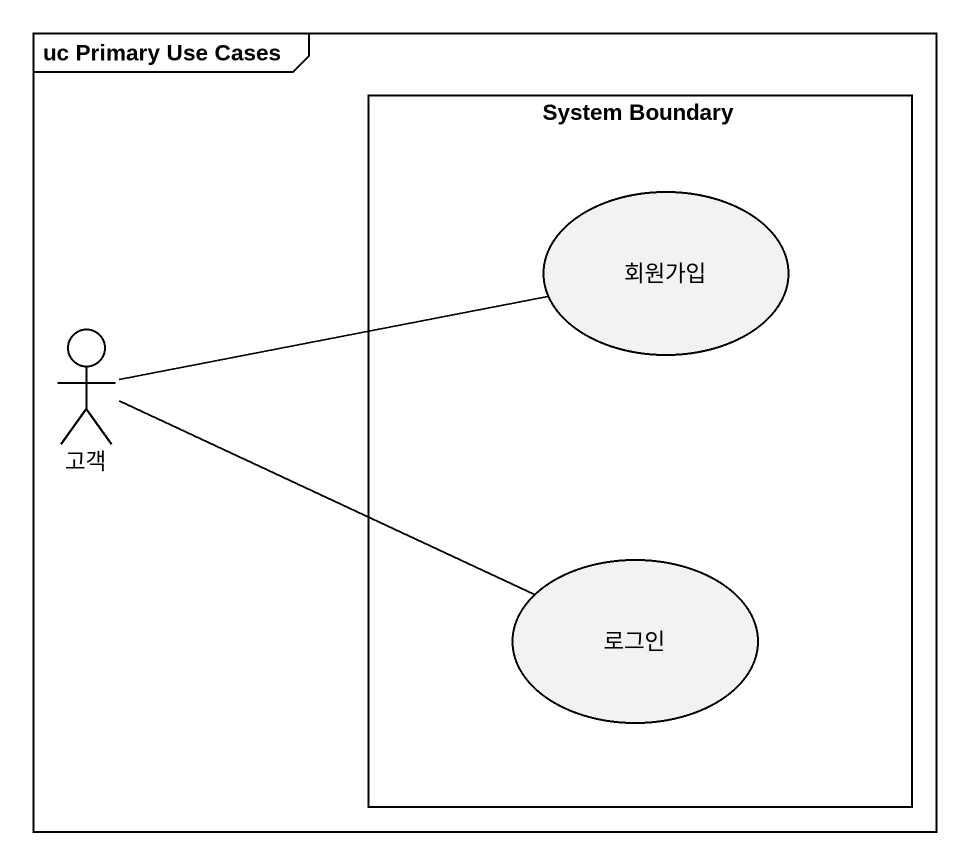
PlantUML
@startuml
mainframe uc Primary Use Cases
rectangle "System Boundary" as System_Boundary {
  usecase 회원가입
  usecase 로그인
}
actor 고객
고객 -right- 회원가입
고객 -right- 로그인
@enduml
